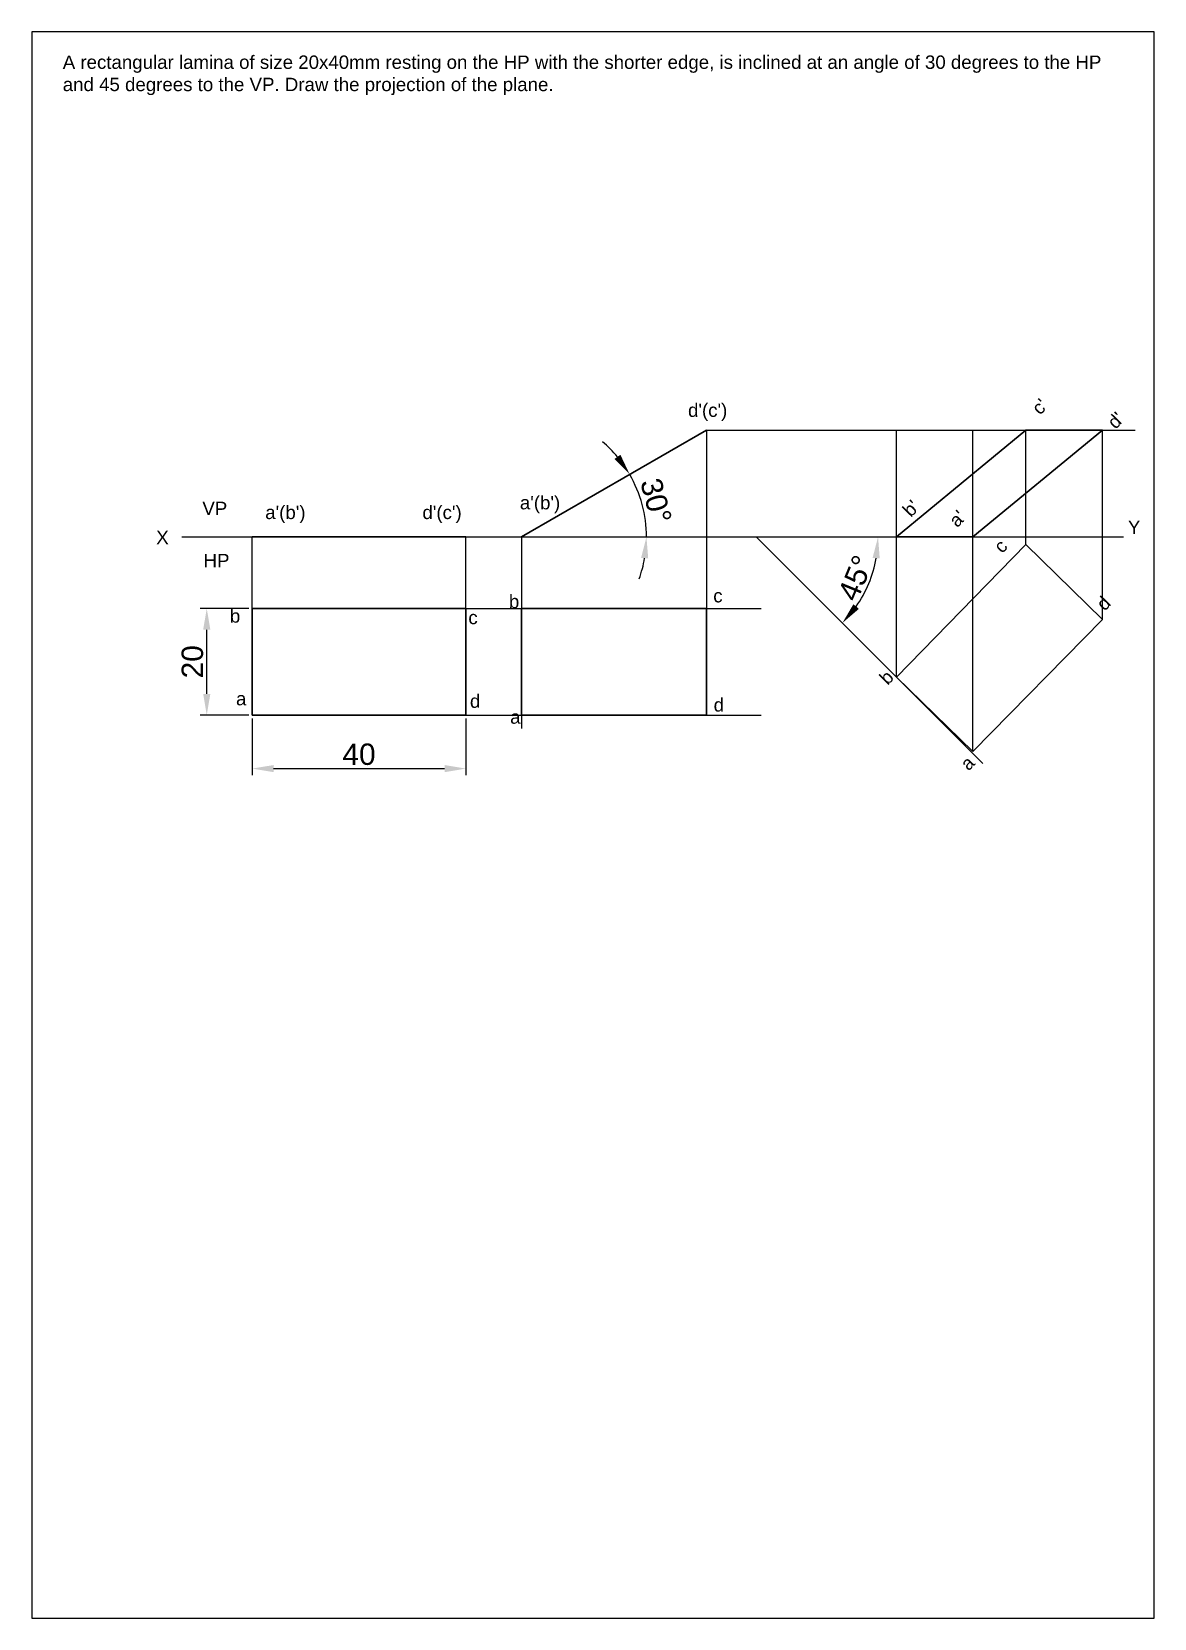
# Model space of a CAD drawing. Header units: millimetres. Extents: x 0 to 210, y 0 to 297.
import ezdxf

# ---------------------------------------------------------------- set-up
doc = ezdxf.new("R2010")
doc.units = ezdxf.units.MM
doc.styles.get("Standard").update_dxf_attribs({"font": 'arial.ttf'})
doc.dimstyles.new('ISO-25', dxfattribs={"dimtxt": 4, "dimasz": 4, "dimexe": 1.25, "dimexo": 0.625, "dimtad": 1, "dimdec": 0, "dimtxsty": 'Standard', "dimcen": 2.5, "dimadec": 0, "dimazin": 0, "dimtfac": 1, "dimtdec": 0, "dimtmove": 0, "dimatfit": 3, "dimfxl": 1, "dimarcsym": 0})

# ---------------------------------------------------------------- blocks, each defined once
blk = doc.blocks.new('*D2')
at = {"color": 0, "lineweight": -2, "transparency": 16777216}
for p, q in [((41.23, 168.42), (41.23, 157.81)), ((81.23, 168.42), (81.23, 157.81)), ((45.23, 159.06), (77.23, 159.06))]:
    blk.add_line(p, q, dxfattribs=at)
at = {"color": 0, "transparency": 16777216}
for points in [[(45.23, 159.72), (45.23, 158.39), (41.23, 159.06)], [(77.23, 159.72), (77.23, 158.39), (81.23, 159.06)]]:
    blk.add_solid(points, dxfattribs=at)
at = {"layer": 'Defpoints', "color": 0, "transparency": 16777216}
for p in [(41.23, 169.05), (81.23, 169.05), (81.23, 159.06)]:
    blk.add_point(p, dxfattribs=at)
at = {"color": 0, "transparency": 16777216, "insert": (61.23, 161.72), "char_height": 4, "attachment_point": 5}
blk.add_mtext('40', dxfattribs=at)
blk = doc.blocks.new('*D4')
at = {"color": 0, "lineweight": -2, "transparency": 16777216}
for p, q in [((40.6, 189.05), (31.49, 189.05)), ((32.74, 173.05), (32.74, 185.05)), ((40.6, 169.05), (31.49, 169.05))]:
    blk.add_line(p, q, dxfattribs=at)
at = {"color": 0, "transparency": 16777216}
for points in [[(32.07, 185.05), (33.41, 185.05), (32.74, 189.05)], [(32.07, 173.05), (33.41, 173.05), (32.74, 169.05)]]:
    blk.add_solid(points, dxfattribs=at)
at = {"layer": 'Defpoints', "color": 0, "transparency": 16777216}
for p in [(32.74, 189.05), (41.23, 189.05), (41.23, 169.05)]:
    blk.add_point(p, dxfattribs=at)
at = {"color": 0, "transparency": 16777216, "insert": (30.07, 179.05), "char_height": 4, "attachment_point": 5, "rotation": 90}
blk.add_mtext('20', dxfattribs=at)
blk = doc.blocks.new('*D6')
at = {"color": 0, "lineweight": -2, "transparency": 16777216}
for start, end in [(39.8052, 49.6104), (0, 30), (340.3896, 350.1948)]:
    blk.add_arc((91.6, 202.43), 23.4, start, end, dxfattribs=at)
at = {"color": 0, "transparency": 16777216}
for points in [[(110.13, 217.8), (109.03, 217.03), (111.87, 214.13)], [(114, 198.5), (115.33, 198.39), (115, 202.43)]]:
    blk.add_solid(points, dxfattribs=at)
at = {"layer": 'Defpoints', "color": 0, "transparency": 16777216}
for p in [(126.24, 222.43), (114.65, 206.5), (28.05, 202.43), (91.6, 202.43), (184.3, 202.43)]:
    blk.add_point(p, dxfattribs=at)
at = {"color": 0, "transparency": 16777216, "insert": (116.79, 209.18), "char_height": 4, "attachment_point": 5, "rotation": 285}
blk.add_mtext('30°', dxfattribs=at)
blk = doc.blocks.new('*D7')
at = {"color": 0, "lineweight": -2, "transparency": 16777216}
blk.add_arc((135.55, 202.43), 22.78, 325.0727, 349.9273, dxfattribs=at)
at = {"color": 0, "transparency": 16777216}
for points in [[(157.31, 198.51), (158.64, 198.39), (158.33, 202.43)], [(154.74, 188.96), (153.71, 189.82), (151.66, 186.32)]]:
    blk.add_solid(points, dxfattribs=at)
at = {"layer": 'Defpoints', "color": 0, "transparency": 16777216}
for p in [(28.05, 202.43), (135.55, 202.43), (184.3, 202.43), (155.28, 191.04), (170.9, 167.08)]:
    blk.add_point(p, dxfattribs=at)
at = {"color": 0, "transparency": 16777216, "insert": (154.14, 194.73), "char_height": 4, "attachment_point": 5, "rotation": 67.5}
blk.add_mtext('45°', dxfattribs=at)

msp = doc.modelspace()

# ---------------------------------------------------------------- linework, layer by layer
at = {"color": 1, "lineweight": 30}
for p, q in [((91.6, 202.43), (126.24, 222.43)), ((41.23, 202.43), (81.23, 202.43))]:
    msp.add_line(p, q, dxfattribs=at)
for p, q in [((126.24, 222.43), (126.24, 169.05)), ((126.24, 222.43), (206.44, 222.43)), ((161.77, 176.2), (161.77, 222.43)), ((176.08, 162.23), (176.08, 222.43)), ((185.98, 200.98), (185.98, 222.43)), ((200.29, 187), (200.29, 222.43)), ((28.05, 202.43), (204.24, 202.43)), ((41.23, 189.05), (41.23, 202.43)), ((81.23, 189.05), (81.23, 202.43)), ((91.6, 202.43), (91.6, 166.59)), ((135.55, 202.43), (177.95, 160.03)), ((41.23, 189.05), (41.23, 169.05)), ((81.23, 189.05), (41.23, 189.05)), ((81.23, 169.05), (81.23, 189.05)), ((81.23, 189.05), (136.46, 189.05)), ((41.23, 169.05), (81.23, 169.05)), ((81.23, 169.05), (136.46, 169.05))]:
    msp.add_line(p, q)
at = {"lineweight": 30}
for p, q in [((161.77, 202.43), (185.98, 222.43)), ((200.29, 222.43), (176.08, 202.43)), ((185.98, 222.43), (200.29, 222.43)), ((176.08, 202.43), (161.77, 202.43)), ((41.23, 189.05), (81.23, 189.05)), ((41.23, 169.05), (41.23, 189.05)), ((81.23, 189.05), (81.23, 169.05)), ((81.23, 169.05), (41.23, 169.05))]:
    msp.add_line(p, q, dxfattribs=at)
at = {"color": 152, "lineweight": 30, "true_color": 0x2776bb}
for p, q in [((161.77, 176.2), (185.98, 200.98)), ((185.98, 200.98), (200.29, 187)), ((91.6, 189.05), (126.24, 189.05)), ((91.6, 169.05), (91.6, 189.05)), ((126.24, 189.05), (126.24, 169.05)), ((200.29, 187), (176.08, 162.23)), ((176.08, 162.23), (161.77, 176.2)), ((126.24, 169.05), (91.6, 169.05))]:
    msp.add_line(p, q, dxfattribs=at)
msp.add_lwpolyline([(0, 0), (210, 0), (210, 297), (0, 297)], close=True)

# ---------------------------------------------------------------- texts
at = {"char_height": 2.5, "attachment_point": 1}
for s, width, heights, insert in [('A rectangular lamina of size 20x40mm resting on the HP with the shorter edge, is inclined at an angle of 30 degrees to the HP and 45 degrees to the VP. Draw the projection of the plane.', 198.2534, [0], (5.8, 292.55)), ("d'(c')", 6.3586, [0], (122.78, 227.4)), ('VP', 6.3586, [0], (31.92, 209.02)), ("a'(b')", 6.3586, [0], (43.68, 208.27)), ("d'(c')", 6.3586, [0], (73.09, 208.27)), ("a'(b')", 6.3586, [0], (91.32, 210.09)), ('Y', 6.3586, [0], (205.07, 205.5)), ('X', 6.3586, [0], (23.29, 203.57)), ('HP', 6.3586, [0], (32.14, 199.26)), ('b', 6.3586, [0], (89.27, 191.59)), ('c', 6.3586, [2.5], (127.5, 192.67)), ('b', 6.3586, [0], (37.07, 188.88)), ('c', 6.3586, [2.5], (81.68, 188.59)), ('a', 6.3586, [0], (38.21, 173.4)), ('d', 6.3586, [0], (81.98, 172.94)), ('d', 6.3586, [0], (127.57, 172.24)), ('a', 6.3586, [0], (89.5, 169.96))]:
    msp.add_mtext_dynamic_manual_height_columns(s, width=width, gutter_width=12.5, heights=heights, dxfattribs=dict(at, insert=insert))
at = {"char_height": 2.5, "attachment_point": 1, "rotation": 45.6608}
for s, heights, insert in [("c'", [0], (186.84, 226.86)), ("d'", [0], (200.97, 224.21)), ("b'", [0], (162.68, 207.73)), ("a'", [0], (171.34, 205.8)), ('c', [2.5], (179.74, 200.96)), ('d', [0], (198.93, 190.18)), ('b', [0], (158.33, 176.31)), ('a', [0], (173.47, 160.26))]:
    msp.add_mtext_dynamic_manual_height_columns(s, width=6.3586, gutter_width=12.5, heights=heights, dxfattribs=dict(at, insert=insert))

# ---------------------------------------------------------------- dimensions: what is measured, and where the dimension line sits
for base, line1, line2, picture, middle in [((114.65, 206.5), ((28.05, 202.43), (184.3, 202.43)), ((91.6, 202.43), (126.24, 222.43)), '*D6', (116.79, 209.18)), ((155.28, 191.04), ((135.55, 202.43), (170.9, 167.08)), ((28.05, 202.43), (184.3, 202.43)), '*D7', (154.14, 194.73))]:
    dim = msp.add_angular_dim_2l(base=base, line1=line1, line2=line2, dimstyle='ISO-25')
    dim.commit()
    dim.dimension.update_dxf_attribs({"geometry": picture, "text_midpoint": middle})
dim = msp.add_linear_dim(base=(32.74, 189.05), p1=(41.23, 169.05), p2=(41.23, 189.05), angle=90, dimstyle='ISO-25')
dim.commit()
dim.dimension.update_dxf_attribs({"geometry": '*D4', "text_midpoint": (30.07, 179.05)})
dim = msp.add_linear_dim(base=(81.23, 159.06), p1=(41.23, 169.05), p2=(81.23, 169.05), dimstyle='ISO-25')
dim.commit()
dim.dimension.update_dxf_attribs({"geometry": '*D2', "text_midpoint": (61.23, 161.72)})

doc.saveas('drawing.dxf')
